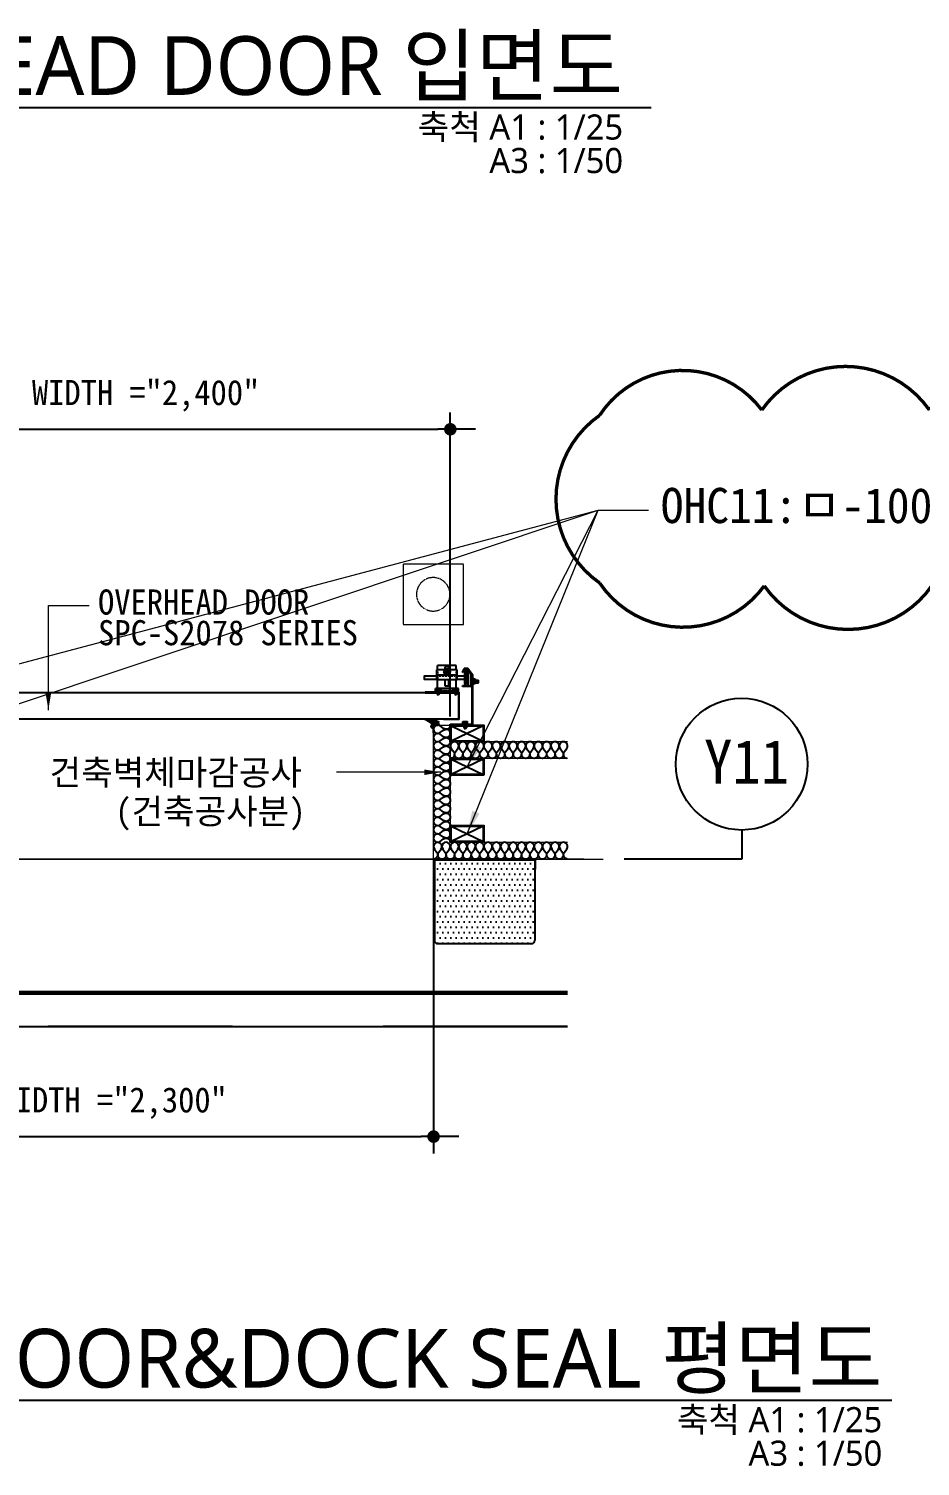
# Model space of a CAD drawing. Header units: millimetres. Extents: x 204328 to 274136, y -196910 to -178068.
# Drawn here: x 227977 to 230637, y -196883 to -192593 of the extents above; entities that cross this region are included whole.
import ezdxf
from ezdxf.enums import TextEntityAlignment as Align

# ---------------------------------------------------------------- set-up
doc = ezdxf.new("R2010")
doc.units = ezdxf.units.MM
for name, pattern in [('CEN', [62, 60, -1, 0, -1]), ('HID', [2, 1.1, -0.9]), ('HIDDEN', [0.375, 0.25, -0.125])]:
    doc.linetypes.add(name, pattern=pattern)
doc.layers.get('Defpoints').update_dxf_attribs({"color": 140})
for name, color, linetype in [('1212', 7, 'Continuous'), ('3', 3, 'Continuous'), ('3 SYM-2', 7, 'Continuous'), ('dim', 7, 'Continuous'), ('HAT', 8, 'Continuous'), ('HFC-23-파이프', 3, 'Continuous'), ('OHD Frame', 2, 'Continuous'), ('OHD Panel', 5, 'Continuous')]:
    doc.layers.add(name, color=color, linetype=linetype)
for name, color, linetype, lineweight in [('A-AXIS-BUBL', 7, 'Continuous', 25), ('A-CNTL', 1, 'CEN', 15), ('A-DIMS', 7, 'Continuous', 25), ('A-ELEV-LIN3', 8, 'Continuous', 18), ('A-FLXX-HID2', 3, 'HID', 25), ('A-MKXS-TEXT1', 3, 'Continuous', 25), ('A-SECT-LIN1', 4, 'Continuous', 25), ('A-SSXM-ELEV', 8, 'Continuous', 18), ('A-WAXM-PANL', 6, 'Continuous', 20), ('A-XXXX-HID', 8, 'HIDDEN', 18), ('A-XXXX-INSL1', 15, 'Continuous', 18), ('A-XXXX-SYMB', 7, 'Continuous', 25), ('A-XXXX-TXT1', 3, 'Continuous', 25), ('A-XXXX-TXT2', 3, 'Continuous', 25)]:
    doc.layers.add(name, color=color, linetype=linetype, lineweight=lineweight)
doc.layers.add('REV-202205', color=20, linetype='Continuous', lineweight=25, plot=False)
doc.layers.add('면적용', color=30, linetype='Continuous', plot=False)
doc.styles.add('HY울릉도L', font='')
doc.styles.add('돋움체', font='')
doc.styles.add('맑은고딕', font='malgun.ttf')
doc.styles.get('HY울릉도L').set_extended_font_data('Dotum')
doc.styles.get('돋움체').set_extended_font_data('DotumChe')
doc.dimstyles.new('CDIM', dxfattribs={"dimtxt": 3, "dimasz": 1.5, "dimexe": 2, "dimexo": 1, "dimgap": 1, "dimtad": 1, "dimdec": 0, "dimrnd": 0.5, "dimzin": 0, "dimdsep": 32, "dimlunit": 6, "dimtxsty": 'HY울릉도L', "dimblk1": '_CIDOT', "dimblk2": '_CIDOT', "dimsah": 1, "dimcen": 5.5, "dimclrd": 2, "dimclre": 2, "dimclrt": 7, "dimadec": 0, "dimazin": 0, "dimtfac": 1, "dimtdec": 0, "dimtix": 1, "dimtmove": 2, "dimatfit": 1, "dimldrblk": '_CIDOT', "dimfxl": 1, "dimtolj": 1, "dimtzin": 0, "dimlwd": -1, "dimarcsym": 0})
doc.dimstyles.new('ISO-25', dxfattribs={"dimtxt": 2.5, "dimasz": 2.5, "dimexe": 1.25, "dimexo": 0.625, "dimtad": 1, "dimdsep": 46, "dimtxsty": 'Standard', "dimcen": 2.5, "dimadec": 0, "dimazin": 0, "dimtfac": 1, "dimtmove": 0, "dimatfit": 3, "dimfxl": 1, "dimarcsym": 0})

# ---------------------------------------------------------------- blocks, each defined once
blk = doc.blocks.new('b1')
at = {"layer": 'A-XXXX-HID'}
blk.add_lwpolyline([(0, 180), (180, 180), (180, 0), (0, 0), (0, 180)], dxfattribs=at)
blk.add_circle((90, 90), 50, dxfattribs=at)
blk = doc.blocks.new('2TRACK')
at = {"color": 2}
for p, q in [((-35.9, 54.2), (-35.9, 21)), ((-33.6, 54.2), (-33.6, 21.7)), ((-33.1, 57), (-7.9, 57)), ((-33.1, 54.7), (-7.9, 54.7)), ((-7.9, 57), (-7.9, 54.7)), ((-35.9, 21), (-23.7, 3.5)), ((-33.6, 21.7), (-22.5, 5.8)), ((-23.7, 3.5), (-12.1, 3.5)), ((-22.5, 5.8), (-13.5, 5.8)), ((-13.5, 5.8), (-8.3, 15.5)), ((-12.1, 3.5), (-6.3, 14.4)), ((-8.3, 15.5), (-6.3, 14.4))]:
    blk.add_line(p, q, dxfattribs=at)
for radius in [2.8, 0.5]:
    blk.add_arc((-33.1, 54.2), radius, 90, 180, dxfattribs=at)
blk = doc.blocks.new('78t angle')
at = {"color": 2}
for p, q in [((-45.3, 37.5), (-45.3, 35.2)), ((-45.3, 37.5), (18.9, 37.5)), ((-45.3, 35.2), (18.9, 35.2)), ((19.4, 34.7), (19.4, -113.5)), ((21.7, 34.7), (21.7, -113.5)), ((21.7, -113.5), (19.4, -113.5))]:
    blk.add_line(p, q, dxfattribs=at)
for radius in [2.8, 0.5]:
    blk.add_arc((18.9, 34.7), radius, 0, 90, dxfattribs=at)
blk = doc.blocks.new('프레임100X50X2.3T')
at = {"color": 1}
for p, q in [((105125.2, -46858.7), (105170.6, -46763.3)), ((105125.2, -46763.3), (105170.6, -46858.7))]:
    blk.add_line(p, q, dxfattribs=at)
at = {"layer": 'OHD Frame'}
for points in [[(105172.9, -46761), (105172.9, -46861), (105122.9, -46861), (105122.9, -46761)], [(105170.6, -46763.3), (105170.6, -46858.7), (105125.2, -46858.7), (105125.2, -46763.3)]]:
    blk.add_lwpolyline(points, close=True, dxfattribs=at)
blk = doc.blocks.new('_CIDOT')
at = {"color": 0, "linetype": 'ByBlock'}
blk.add_line((2, 0), (-1, 0), dxfattribs=at)
at = {"color": 0, "linetype": 'ByBlock', "const_width": 0.5}
blk.add_lwpolyline([(-0.25, 0, 1), (0.25, 0, 1)], format="xyb", close=True, dxfattribs=at)
blk = doc.blocks.new('*D53')
at = {"layer": 'A-DIMS', "lineweight": -2, "transparency": 16777216}
for p, q in [((226885.1, -195095.8), (226885.1, -195949.1)), ((229185.1, -195095.8), (229185.1, -195949.1))]:
    blk.add_line(p, q, dxfattribs=at)
at = {"layer": 'A-DIMS', "transparency": 16777216}
blk.add_line((226922.6, -195899.1), (229147.6, -195899.1), dxfattribs=at)
at = {"layer": 'Defpoints', "color": 0, "transparency": 16777216}
for p in [(226885.1, -195070.8), (229185.1, -195070.8), (229185.1, -195899.1)]:
    blk.add_point(p, dxfattribs=at)
at = {"layer": 'A-DIMS', "transparency": 16777216, "xscale": 37.5, "yscale": 37.5, "zscale": 37.5, "rotation": 180}
blk.add_blockref('_CIDOT', (226885.1, -195899.1), dxfattribs=at)
at = {"layer": 'A-DIMS', "transparency": 16777216, "xscale": 37.5, "yscale": 37.5, "zscale": 37.5}
blk.add_blockref('_CIDOT', (229185.1, -195899.1), dxfattribs=at)
at = {"layer": 'A-DIMS', "color": 3, "transparency": 16777216, "insert": (228035.1, -195799.1), "char_height": 75, "attachment_point": 5, "style": '돋움체'}
blk.add_mtext('\\A1;OPENING WIDTH ="2,300"', dxfattribs=at)
blk = doc.blocks.new('*D54')
at = {"layer": 'A-DIMS', "lineweight": -2, "transparency": 16777216}
for p, q in [((226835.1, -194645.8), (226835.1, -193738.2)), ((229235.1, -194645.8), (229235.1, -193738.2))]:
    blk.add_line(p, q, dxfattribs=at)
at = {"layer": 'A-DIMS', "transparency": 16777216}
blk.add_line((226872.6, -193788.2), (229197.6, -193788.2), dxfattribs=at)
at = {"layer": 'Defpoints', "color": 0, "transparency": 16777216}
for p in [(229235.1, -193788.2), (226835.1, -194670.8), (229235.1, -194670.8)]:
    blk.add_point(p, dxfattribs=at)
at = {"layer": 'A-DIMS', "transparency": 16777216, "xscale": 37.5, "yscale": 37.5, "zscale": 37.5, "rotation": 180}
blk.add_blockref('_CIDOT', (226835.1, -193788.2), dxfattribs=at)
at = {"layer": 'A-DIMS', "transparency": 16777216, "xscale": 37.5, "yscale": 37.5, "zscale": 37.5}
blk.add_blockref('_CIDOT', (229235.1, -193788.2), dxfattribs=at)
at = {"layer": 'A-DIMS', "color": 3, "transparency": 16777216, "insert": (228035.1, -193688.2), "char_height": 75, "attachment_point": 5, "style": '돋움체'}
blk.add_mtext('\\A1;OHD OPENING WIDTH ="2,400"', dxfattribs=at)

msp = doc.modelspace()

# ---------------------------------------------------------------- hatches: boundary and pattern name
h = msp.add_hatch()
h.set_pattern_fill('DOTS', color=256, scale=10)
h.set_pattern_definition([(0, (-42408.444, -65178.843), (7.9375, 15.875), [0, -15.875])])
h.paths.add_polyline_path([(229477.4, -195323.1, 0.414214), (229487.4, -195313.1), (229487.4, -195073.1), (229187.4, -195073.1), (229187.4, -195313.1, 0.414214), (229197.4, -195323.1)])
at = {"layer": 'HFC-23-파이프'}
h = msp.add_hatch(color=7, dxfattribs=at)
h.dxf.hatch_style = 1
h.paths.add_polyline_path([(229189, -194666.3), (229185.1, -194666.3), (229185.1, -194668.3), (229198.1, -194668.3), (229198.1, -194666.3), (229194.2, -194666.3), (229194.2, -194664.7), (229197.5, -194664.7), (229198.7, -194664.5), (229200.7, -194661.7), (229189.8, -194656.7), (229182.3, -194655), (229189.4, -194657.6), (229197.3, -194662), (229195.1, -194662.9), (229190.8, -194663.7), (229187.2, -194661.9), (229179.1, -194656.9), (229172.5, -194653.7), (229171.1, -194653.6), (229171.1, -194653.6), (229177.1, -194656.9), (229184.4, -194662.6), (229184.4, -194664.7), (229189, -194664.7)])
h.paths.add_polyline_path([(229181.4, -194669.8, -0.154527), (229181.4, -194670.4), (229180.5, -194672.9, -0.170014), (229180.1, -194673.5, 1.840759), (229183.1, -194674.9), (229183.2, -194671.2), (229182, -194664.5), (229173.4, -194659), (229162.9, -194654.4), (229157.7, -194653.6), (229160.8, -194654.5), (229171.4, -194660), (229180.4, -194666.3)])

# ---------------------------------------------------------------- linework, layer by layer
at = {"color": 4}
for p, q in [((229252.2, -194493.2), (229197.2, -194493.2)), ((229197.2, -194506.4), (229197.2, -194493.2)), ((229252.2, -194506.4), (229252.2, -194493.2)), ((229194.8, -194536.4), (229194.8, -194521.9)), ((229197.2, -194561.6), (229197.2, -194536.4)), ((229252.2, -194561.6), (229252.2, -194536.4)), ((229255.3, -194536.4), (229255.3, -194521.9)), ((229206.9, -194561.6), (229190.4, -194561.6)), ((229190.4, -194573.2), (229190.4, -194561.6)), ((229259.7, -194571), (229190.4, -194571)), ((229206.9, -194561.6), (229206.9, -194571)), ((229208.1, -194563.3), (229206.9, -194563.3)), ((229208.1, -194569.4), (229206.9, -194569.4)), ((229242.1, -194561.6), (229208.1, -194561.6)), ((229208.1, -194561.6), (229208.1, -194571)), ((229230.8, -194554.5), (229219.8, -194554.5)), ((229242.1, -194561.6), (229242.1, -194571)), ((229243.2, -194563.3), (229242.1, -194563.3)), ((229243.2, -194569.4), (229242.1, -194569.4)), ((229259.7, -194561.6), (229243.2, -194561.6)), ((229243.2, -194561.6), (229243.2, -194571)), ((229259.7, -194573.2), (229259.7, -194561.6))]:
    msp.add_line(p, q, dxfattribs=at)
at = {"color": 1, "linetype": 'HIDDEN', "ltscale": 3}
for p, q in [((229194.8, -194523.6), (229255.3, -194523.6)), ((229194.8, -194534.6), (229255.3, -194534.6))]:
    msp.add_line(p, q, dxfattribs=at)
at = {"color": 8, "linetype": 'HIDDEN', "ltscale": 3}
for p, q in [((229197.2, -194506.4), (229197.2, -194536.4)), ((229252.2, -194506.4), (229252.2, -194536.4))]:
    msp.add_line(p, q, dxfattribs=at)
at = {"color": 2}
for p, q in [((229160.4, -194574.8), (229260.1, -194574.8)), ((229260.1, -194652.8), (229260.1, -194574.8)), ((229261.7, -194654.4), (229261.7, -194573.2)), ((229215.2, -194654.4), (229215.2, -194652.8)), ((229215.2, -194652.8), (229260.1, -194652.8))]:
    msp.add_line(p, q, dxfattribs=at)
for p, q in [((229179.1, -194670.5), (229179.1, -194671.3)), ((229181.4, -194669.8), (229180.4, -194666.3)), ((229180.5, -194672.9), (229181.4, -194670.4)), ((229180.6, -194670.5), (229180.6, -194672.1)), ((229183.6, -194665.3), (229183.6, -194675.3)), ((229184.1, -194664.8), (229187.9, -194664.8)), ((229185.1, -194666.3), (229185.1, -194669.3)), ((229185.1, -194666.3), (229187.9, -194666.3)), ((229189, -194666.3), (229185.1, -194666.3)), ((229185.1, -194666.3), (229185.1, -194668.3)), ((229185.1, -194668.3), (229198.1, -194668.3)), ((229185.1, -194669.3), (229198.1, -194669.3)), ((229185.1, -194671.3), (229185.1, -194693)), ((229185.6, -194670.8), (229199.1, -194670.8)), ((229189, -194664.7), (229189, -194666.3)), ((229194.2, -194666.3), (229194.2, -194664.7)), ((229194.2, -194664.7), (229197.5, -194664.7)), ((229198.1, -194666.3), (229194.2, -194666.3)), ((229195.4, -194664.8), (229199.1, -194664.8)), ((229195.4, -194666.3), (229198.1, -194666.3)), ((229198.1, -194666.3), (229198.1, -194669.3)), ((229198.1, -194668.3), (229198.1, -194666.3)), ((229199.6, -194665.3), (229199.6, -194670.3)), ((229183.6, -194680), (229183.6, -194693)), ((230105.4, -195070.8), (229754.1, -195070.8))]:
    msp.add_line(p, q)
at = {"color": 7}
for p, q in [((229237.4, -194773.1), (229332.8, -194818.5)), ((229332.8, -194773.1), (229237.4, -194818.5)), ((229237.4, -194973.1), (229332.8, -195018.5)), ((229332.8, -194973.1), (229237.4, -195018.5))]:
    msp.add_line(p, q, dxfattribs=at)
at = {"color": 3}
for points in [[(229194.8, -194534.6), (229158, -194534.6), (229158, -194523.6), (229194.8, -194523.6)], [(229255.3, -194523.6), (229278, -194523.6)], [(229278, -194534.6), (229255.3, -194534.6)]]:
    msp.add_lwpolyline(points, dxfattribs=at)
msp.add_lwpolyline([(229278, -194511.4), (229278, -194546.9, 0.414214), (229283.5, -194552.4), (229283.5, -194552.4, 0.414214), (229289, -194546.9), (229289, -194511.4, 0.414214), (229283.5, -194505.9), (229283.5, -194505.9, 0.414214)], format="xyb", close=True, dxfattribs=at)
for points in [[(229180.4, -194666.3), (229171.4, -194660), (229160.8, -194654.5), (229157.7, -194653.6), (229162.9, -194654.4), (229173.4, -194659), (229182, -194664.5), (229183.2, -194671.2), (229183.1, -194674.9)], [(229189, -194664.7), (229184.4, -194664.7), (229184.4, -194662.6), (229177.1, -194656.9), (229171.1, -194653.6), (229172.5, -194653.7), (229179.1, -194656.9), (229187.2, -194661.9), (229190.8, -194663.7), (229195.1, -194662.9), (229197.3, -194662), (229189.4, -194657.6), (229182.3, -194655), (229189.8, -194656.7), (229200.7, -194661.7), (229198.7, -194664.5), (229197.5, -194664.7)]]:
    msp.add_lwpolyline(points)
for centre, radius, start, end in [((229181.1, -194675.3), 4, 126.8699, 287.4576), ((229178.1, -194671.3), 1, 306.8699, 0), ((229179.9, -194670.5), 0.75, 0, 180), ((229179.6, -194672.1), 1, 295.3769, 0), ((229180.4, -194670.1), 1, 340.7988, 15.9357), ((229184.1, -194665.3), 0.5, 90, 180), ((229185.6, -194671.3), 0.5, 90, 180), ((229187.9, -194665.5), 0.75, 270, 90), ((229195.4, -194665.5), 0.75, 90, 270), ((229199.1, -194665.3), 0.5, 0, 90), ((229199.1, -194670.3), 0.5, 270, 0), ((229181.1, -194675.3), 2.5, 115.3769, 0), ((229181.2, -194675.2), 2, 122.2035, 8.1507), ((229179.6, -194672.6), 1, 302.2035, 340.7988), ((229182.6, -194680), 1, 0, 107.4576), ((229184.4, -194693), 0.75, 180, 0)]:
    msp.add_arc(centre, radius, start, end)
at = {"layer": '1212', "color": 4}
for p, q in [((229219.8, -194504.7), (229219.8, -194496.7)), ((229230.8, -194496.7, 0), (229219.8, -194496.7, 0)), ((229230.8, -194505.1), (229230.8, -194496.7)), ((229218.4, -194506.4), (229194.8, -194506.4)), ((229194.8, -194521.9), (229194.8, -194506.4)), ((229255.3, -194521.9), (229194.8, -194521.9)), ((229255.3, -194536.4), (229194.8, -194536.4)), ((229219.8, -194554.5), (229219.8, -194536.4)), ((229230.8, -194554.5), (229230.8, -194536.4)), ((229255.3, -194506.4), (229231.8, -194506.4)), ((229255.3, -194521.9), (229255.3, -194506.4)), ((229259.7, -194571), (229190.4, -194571))]:
    msp.add_line(p, q, dxfattribs=at)
at = {"layer": '1212', "color": 3}
for p, q in [((229220.6, -194503.6), (229215.3, -194510.4)), ((229215.3, -194510.4), (229215.3, -194512.6)), ((229220.6, -194520.6), (229215.3, -194512.6)), ((229220.6, -194503.6), (229229.5, -194503.6)), ((229220.6, -194520.6), (229220.6, -194517.6)), ((229220.6, -194520.6), (229229.5, -194520.6)), ((229220.8, -194508.5), (229220.8, -194510.7)), ((229229.4, -194508.5), (229229.4, -194510.7)), ((229229.5, -194503.6), (229234.9, -194510.4)), ((229229.5, -194520.6), (229234.9, -194512.6)), ((229229.5, -194520.6), (229229.5, -194517.6)), ((229234.9, -194510.4), (229234.9, -194512.6)), ((229302.1, -194548), (229302.1, -194533)), ((229302.1, -194547.7), (229302.1, -194533.2)), ((229304.1, -194548), (229304.1, -194533)), ((229304.1, -194533.2), (229309.1, -194533.2)), ((229309.1, -194536.9), (229304.1, -194536.9)), ((229309.1, -194533.2), (229309.1, -194547.7)), ((229309.1, -194536.5), (229318.9, -194536.5)), ((229309.1, -194538.6), (229309.5, -194536.5)), ((229309.9, -194544.5), (229311.2, -194536.5)), ((229311.6, -194544.5), (229313, -194536.5)), ((229313.3, -194544.5), (229314.7, -194536.5)), ((229315.1, -194544.5), (229316.4, -194536.5)), ((229316.8, -194544.5), (229318.2, -194536.5)), ((229318.5, -194544.5), (229318.9, -194542.6)), ((229318.9, -194544.5), (229318.9, -194536.5)), ((229192.3, -194569.3), (229204.7, -194569.3)), ((229192.3, -194571), (229192.3, -194569.3)), ((229193.6, -194565.5), (229203.4, -194565.5)), ((229193.6, -194569.3), (229193.6, -194565.5)), ((229198.5, -194574.8), (229196, -194577.4)), ((229196, -194574.8), (229196, -194579.3)), ((229196, -194579.3), (229198.5, -194581.8)), ((229196.2, -194569.3), (229196.2, -194565.5)), ((229200.5, -194574.8), (229196.2, -194579.5)), ((229200.9, -194576.5), (229197.3, -194580.6)), ((229201, -194579.3), (229198.5, -194581.8)), ((229200.8, -194569.3), (229200.8, -194565.5)), ((229201, -194574.8), (229201, -194579.3)), ((229203.4, -194569.3), (229203.4, -194565.5)), ((229204.7, -194571), (229204.7, -194569.3)), ((229245, -194571), (229245, -194569.3)), ((229245, -194569.3), (229257.4, -194569.3)), ((229246.3, -194565.5), (229256.1, -194565.5)), ((229246.3, -194569.3), (229246.3, -194565.5)), ((229251.2, -194574.8), (229248.7, -194577.4)), ((229248.7, -194574.8), (229248.7, -194579.3)), ((229248.7, -194579.3), (229251.2, -194581.8)), ((229248.9, -194569.3), (229248.9, -194565.5)), ((229253.2, -194574.8), (229248.9, -194579.5)), ((229253.7, -194576.5), (229250, -194580.6)), ((229253.7, -194579.3), (229251.2, -194581.8)), ((229253.5, -194569.3), (229253.5, -194565.5)), ((229253.7, -194574.8), (229253.7, -194579.3)), ((229256.1, -194569.3), (229256.1, -194565.5)), ((229257.4, -194571), (229257.4, -194569.3)), ((229309.1, -194544.1), (229304.1, -194544.1)), ((229309.1, -194547.7), (229304.1, -194547.7)), ((229309.1, -194544.5), (229318.9, -194544.5)), ((229270.4, -194666.1), (229288.3, -194666.1)), ((229270.4, -194668.5), (229270.4, -194666.1)), ((229272.2, -194666.1), (229272.2, -194660.5)), ((229272.2, -194660.5), (229286.5, -194660.5)), ((229276, -194666.1), (229276, -194660.5)), ((229282.7, -194666.1), (229282.7, -194660.5)), ((229286.5, -194666.1), (229286.5, -194660.5)), ((229288.3, -194668.5), (229288.3, -194666.1)), ((229279.3, -194673.1), (229275.8, -194676.9)), ((229275.8, -194673.1), (229275.8, -194679.6)), ((229276.3, -194673.1), (229275.8, -194673.6)), ((229275.8, -194679.6), (229279.3, -194683.2)), ((229282.3, -194673.1), (229276, -194679.9)), ((229282.9, -194675.6), (229277.6, -194681.4)), ((229282.9, -194679.6), (229279.3, -194683.2)), ((229282.9, -194673.1), (229282.9, -194679.6))]:
    msp.add_line(p, q, dxfattribs=at)
at = {"layer": '1212', "color": 2}
for p, q in [((229160.4, -194573.2), (229160.4, -194574.8)), ((229261.7, -194573.2), (229160.4, -194573.2)), ((229261.7, -194654.4), (229215.2, -194654.4))]:
    msp.add_line(p, q, dxfattribs=at)
at = {"layer": '1212', "linetype": 'HIDDEN', "ltscale": 10}
for p, q in [((229206.9, -194563.3), (229190.4, -194563.3)), ((229192.3, -194569.4), (229190.4, -194569.4)), ((229206.9, -194569.4), (229204.7, -194569.4)), ((229242.1, -194563.3), (229208.1, -194563.3)), ((229242.1, -194569.4), (229208.1, -194569.4)), ((229243.2, -194563.3), (229259.7, -194563.3)), ((229243.2, -194569.4), (229245, -194569.4)), ((229257.4, -194569.4), (229259.7, -194569.4))]:
    msp.add_line(p, q, dxfattribs=at)
at = {"layer": '1212'}
for p, q in [((229204.7, -194571), (229192.3, -194571)), ((229257.4, -194571), (229245, -194571))]:
    msp.add_line(p, q, dxfattribs=at)
at = {"layer": '1212', "color": 3}
msp.add_lwpolyline([(229297.5, -194546.8), (229297.5, -194534.2)], dxfattribs=at)
for centre, radius, start, end in [((229184.1, -194540.1), 42.9, 31.6998, 43.4248), ((229225.1, -194543.4), 26.2, 80.2075, 99.7925), ((229266.1, -194540.1), 42.9, 136.5752, 148.3002), ((229316.9, -194540.5), 20.3, 161.9614, 198.0386), ((229303.1, -194533), 1, 90, 180), ((229303.1, -194533), 1, 0, 90), ((229303.1, -194548), 1, 180, 270), ((229303.1, -194548), 1, 270, 0)]:
    msp.add_arc(centre, radius, start, end, dxfattribs=at)
msp.add_ellipse((229225.1, -194510.7), major_axis=(-7.39, 0), ratio=0.851726, dxfattribs=at)
for points, knots in [([(229220.8, -194508.5), (229220.8, -194508.8), (229220.8, -194509.1), (229221.1, -194509.8), (229221.3, -194510.1), (229222, -194510.7), (229222.4, -194511), (229223.3, -194511.4), (229223.9, -194511.6), (229225, -194511.7), (229225.6, -194511.7), (229226.7, -194511.5), (229227.2, -194511.3), (229228.1, -194510.8), (229228.5, -194510.5), (229229, -194509.8), (229229.2, -194509.5), (229229.4, -194508.9), (229229.4, -194508.5), (229229.3, -194507.9), (229229.2, -194507.6), (229228.8, -194506.9), (229228.6, -194506.6), (229227.8, -194506), (229227.4, -194505.7), (229226.4, -194505.4), (229225.8, -194505.3), (229224.6, -194505.3), (229224.1, -194505.3), (229223, -194505.6), (229222.5, -194505.9), (229221.7, -194506.4), (229221.4, -194506.7), (229221, -194507.4), (229220.9, -194507.7), (229220.8, -194508.2), (229220.8, -194508.3), (229220.8, -194508.5)], [0, 0, 0, 0, 0.360137, 0.360137, 0.720273, 0.720273, 1.08041, 1.08041, 1.440547, 1.440547, 1.800683, 1.800683, 2.16082, 2.16082, 2.520957, 2.520957, 2.881093, 2.881093, 3.24123, 3.24123, 3.601367, 3.601367, 3.961504, 3.961504, 4.32164, 4.32164, 4.681777, 4.681777, 5.041914, 5.041914, 5.40205, 5.40205, 5.762187, 5.762187, 6.122324, 6.122324, 6.283185, 6.283185, 6.283185, 6.283185]), ([(229220.8, -194510.7), (229220.8, -194511), (229220.8, -194511.3), (229221.1, -194512), (229221.3, -194512.3), (229222, -194512.9), (229222.4, -194513.2), (229223.3, -194513.6), (229223.9, -194513.8), (229225, -194513.9), (229225.6, -194513.9), (229226.7, -194513.7), (229227.2, -194513.5), (229228.1, -194513), (229228.5, -194512.7), (229229, -194512), (229229.2, -194511.7), (229229.3, -194511.1), (229229.4, -194510.9), (229229.4, -194510.7)], [6.283185, 6.283185, 6.283185, 6.283185, 6.643322, 6.643322, 7.003459, 7.003459, 7.363595, 7.363595, 7.723732, 7.723732, 8.083869, 8.083869, 8.444005, 8.444005, 8.804142, 8.804142, 9.164279, 9.164279, 9.424826, 9.424826, 9.424826, 9.424826])]:
    msp.add_open_spline(points, degree=3, knots=knots, dxfattribs=at)
at = {"layer": '3', "color": 8}
for points in [[(229278.6, -194547.1), (229278.6, -194511.1)], [(229279.7, -194548.6), (229279.7, -194509.7)], [(229281.6, -194549.2), (229281.6, -194509)], [(229284.8, -194549.2), (229284.8, -194509)], [(229286.8, -194548.6), (229286.8, -194509.7)], [(229287.9, -194547.1), (229287.9, -194511.1)]]:
    msp.add_lwpolyline(points, dxfattribs=at)
at = {"layer": '3 SYM-2'}
msp.add_line((230105.4, -194985.8), (230105.4, -195070.8), dxfattribs=at)
at = {"layer": 'A-AXIS-BUBL', "ltscale": 0.2}
msp.add_circle((230104.4, -194787.4), 196.7, dxfattribs=at)
at = {"layer": 'A-CNTL', "ltscale": 300}
msp.add_lwpolyline([(226487.8, -195070.8), (229691.4, -195070.8)], dxfattribs=at)
at = {"layer": 'A-ELEV-LIN3'}
for q in [(226885.1, -195070.8), (226935.1, -195070.8)]:
    msp.add_line((229185.1, -195070.8), q, dxfattribs=at)
at = {"layer": 'A-FLXX-HID2', "ltscale": 500}
msp.add_lwpolyline([(229585.1, -195570.8), (226487.8, -195570.8)], dxfattribs=at)
at = {"layer": 'A-SECT-LIN1', "color": 2, "linetype": 'HIDDEN', "ltscale": 50}
for points in [[(226487.8, -195470.1), (229585.1, -195470.1)], [(229585.1, -195471.5), (226487.8, -195471.5)]]:
    msp.add_lwpolyline(points, dxfattribs=at)
at = {"layer": 'A-SSXM-ELEV'}
for p, q in [((229585.1, -195466.3), (226487.8, -195466.3)), ((229585.1, -195475.3), (226487.8, -195475.3))]:
    msp.add_line(p, q, dxfattribs=at)
at = {"layer": 'A-WAXM-PANL'}
msp.add_lwpolyline([(229633.5, -195070.8), (229185.1, -195070.8), (229185.1, -194670.8), (229235.1, -194670.8), (229235.1, -195020.8), (229585.1, -195020.8)], dxfattribs=at)
at = {"layer": 'A-XXXX-INSL1'}
msp.add_line((229585.1, -194770.8), (229235.1, -194770.8), dxfattribs=at)
msp.add_lwpolyline([(229585.1, -194720.8), (229235.1, -194720.8)], dxfattribs=at)
at = {"layer": 'A-XXXX-SYMB'}
for p, q in [((226725.8, -192827.9), (229834.1, -192827.9)), ((226056.8, -196685.5), (230552.7, -196685.5))]:
    msp.add_line(p, q, dxfattribs=at)
at = {"layer": 'dim', "color": 7}
for p, q in [((229187.4, -195073.1), (229187.4, -195313.1)), ((229487.4, -195073.1), (229487.4, -195313.1)), ((229197.4, -195323.1), (229477.4, -195323.1))]:
    msp.add_line(p, q, dxfattribs=at)
for points in [[(229185.1, -195070.8), (229185.1, -195100.8)], [(229489.7, -195070.8), (229185.1, -195070.8), (229185.1, -195100.8)], [(229185.1, -195100.8), (229187.4, -195100.8)], [(229187.4, -195073.1), (229487.4, -195073.1), (229487.4, -195100.8)], [(229187.4, -195100.8), (229187.4, -195073.1)], [(229489.7, -195100.8), (229487.4, -195100.8)], [(229489.7, -195100.8), (229489.7, -195100.8), (229489.7, -195070.8)], [(229489.7, -195100.8), (229489.7, -195070.8)]]:
    msp.add_lwpolyline(points, dxfattribs=at)
for centre, start, end in [((229197.4, -195313.1), 180, 270), ((229477.4, -195313.1), 270, 0)]:
    msp.add_arc(centre, 10, start, end, dxfattribs=at)
at = {"layer": 'HAT'}
for points in [[(229235.1, -194670.8, -0.618034), (229215.1, -194680.8), (229205.1, -194673.3, 2), (229205.1, -194693.3), (229215.1, -194685.8, -2), (229215.1, -194705.8), (229205.1, -194698.3, 2), (229205.1, -194718.3), (229215.1, -194710.8, -2), (229215.1, -194730.8), (229205.1, -194723.3, 2), (229205.1, -194743.3), (229215.1, -194735.8, -2), (229215.1, -194755.8), (229205.1, -194748.3, 2), (229205.1, -194768.3), (229215.1, -194760.8, -2), (229215.1, -194780.8), (229205.1, -194773.3, 2), (229205.1, -194793.3), (229215.1, -194785.8, -2), (229215.1, -194805.8), (229205.1, -194798.3, 2), (229205.1, -194818.3), (229215.1, -194810.8, -2), (229215.1, -194830.8), (229205.1, -194823.3, 2), (229205.1, -194843.3), (229215.1, -194835.8, -2), (229215.1, -194855.8), (229205.1, -194848.3, 2), (229205.1, -194868.3), (229215.1, -194860.8, -2), (229215.1, -194880.8), (229205.1, -194873.3, 2), (229205.1, -194893.3), (229215.1, -194885.8, -2), (229215.1, -194905.8), (229205.1, -194898.3, 2), (229205.1, -194918.3), (229215.1, -194910.8, -2), (229215.1, -194930.8), (229205.1, -194923.3, 2), (229205.1, -194943.3), (229215.1, -194935.8, -2), (229215.1, -194955.8), (229205.1, -194948.3, 2), (229205.1, -194968.3), (229215.1, -194960.8, -2), (229215.1, -194980.8), (229205.1, -194973.3, 2), (229205.1, -194993.3), (229215.1, -194985.8, -2), (229215.1, -195005.8), (229205.1, -194998.3, 2), (229205.1, -195018.3), (229215.1, -195010.8, -0.509758), (229234.5, -195016.7)], [(229582.5, -194770.3, -0.545796), (229575.1, -194750.6), (229582.6, -194740.6, 2), (229562.6, -194740.6), (229570.1, -194750.6, -2), (229550.1, -194750.6), (229557.6, -194740.6, 2), (229537.6, -194740.6), (229545.1, -194750.6, -2), (229525.1, -194750.6), (229532.6, -194740.6, 2), (229512.6, -194740.6), (229520.1, -194750.6, -2), (229500.1, -194750.6), (229507.6, -194740.6, 2), (229487.6, -194740.6), (229495.1, -194750.6, -2), (229475.1, -194750.6), (229482.6, -194740.6, 2), (229462.6, -194740.6), (229470.1, -194750.6, -2), (229450.1, -194750.6), (229457.6, -194740.6, 2), (229437.6, -194740.6), (229445.1, -194750.6, -2), (229425.1, -194750.6), (229432.6, -194740.6, 2), (229412.6, -194740.6), (229420.1, -194750.6, -2), (229400.1, -194750.6), (229407.6, -194740.6, 2), (229387.6, -194740.6), (229395.1, -194750.6, -2), (229375.1, -194750.6), (229382.6, -194740.6, 2), (229362.6, -194740.6), (229370.1, -194750.6, -2), (229350.1, -194750.6), (229357.6, -194740.6, 2), (229337.6, -194740.6), (229345.1, -194750.6, -2), (229325.1, -194750.6), (229332.6, -194740.6, 2), (229312.6, -194740.6), (229320.1, -194750.6, -2), (229300.1, -194750.6), (229307.6, -194740.6, 2), (229287.6, -194740.6), (229295.1, -194750.6, -2), (229275.1, -194750.6), (229282.6, -194740.6, 2), (229262.6, -194740.6), (229270.1, -194750.6, -2), (229250.1, -194750.6), (229257.6, -194740.6, 2), (229237.6, -194740.6), (229245.1, -194750.6, -0.509758), (229239.2, -194769.9)], [(229582.5, -195070.5, -0.545796), (229575.1, -195050.8), (229582.6, -195040.8, 2), (229562.6, -195040.8), (229570.1, -195050.8, -2), (229550.1, -195050.8), (229557.6, -195040.8, 2), (229537.6, -195040.8), (229545.1, -195050.8, -2), (229525.1, -195050.8), (229532.6, -195040.8, 2), (229512.6, -195040.8), (229520.1, -195050.8, -2), (229500.1, -195050.8), (229507.6, -195040.8, 2), (229487.6, -195040.8), (229495.1, -195050.8, -2), (229475.1, -195050.8), (229482.6, -195040.8, 2), (229462.6, -195040.8), (229470.1, -195050.8, -2), (229450.1, -195050.8), (229457.6, -195040.8, 2), (229437.6, -195040.8), (229445.1, -195050.8, -2), (229425.1, -195050.8), (229432.6, -195040.8, 2), (229412.6, -195040.8), (229420.1, -195050.8, -2), (229400.1, -195050.8), (229407.6, -195040.8, 2), (229387.6, -195040.8), (229395.1, -195050.8, -2), (229375.1, -195050.8), (229382.6, -195040.8, 2), (229362.6, -195040.8), (229370.1, -195050.8, -2), (229350.1, -195050.8), (229357.6, -195040.8, 2), (229337.6, -195040.8), (229345.1, -195050.8, -2), (229325.1, -195050.8), (229332.6, -195040.8, 2), (229312.6, -195040.8), (229320.1, -195050.8, -2), (229300.1, -195050.8), (229307.6, -195040.8, 2), (229287.6, -195040.8), (229295.1, -195050.8, -2), (229275.1, -195050.8), (229282.6, -195040.8, 2), (229262.6, -195040.8), (229270.1, -195050.8, -2), (229250.1, -195050.8), (229257.6, -195040.8, 2), (229237.6, -195040.8), (229245.1, -195050.8, -2), (229225.1, -195050.8), (229232.6, -195040.8, 2), (229212.6, -195040.8), (229220.1, -195050.8, -2), (229200.1, -195050.8), (229207.6, -195040.8, 2), (229187.6, -195040.8), (229195.1, -195050.8, -0.509758), (229189.2, -195070.1)]]:
    msp.add_lwpolyline(points, format="xyb", dxfattribs=at)
at = {"layer": 'OHD Frame', "color": 7}
for points in [[(229335.1, -194820.8), (229235.1, -194820.8), (229235.1, -194770.8), (229335.1, -194770.8)], [(229332.8, -194818.5), (229237.4, -194818.5), (229237.4, -194773.1), (229332.8, -194773.1)], [(229335.1, -195020.8), (229235.1, -195020.8), (229235.1, -194970.8), (229335.1, -194970.8)], [(229332.8, -195018.5), (229237.4, -195018.5), (229237.4, -194973.1), (229332.8, -194973.1)]]:
    msp.add_lwpolyline(points, close=True, dxfattribs=at)
at = {"layer": 'OHD Panel'}
msp.add_lwpolyline([(226810.1, -194652.8), (229260.1, -194652.8), (229260.1, -194574.8), (226810.1, -194574.8)], close=True, dxfattribs=at)
at = {"layer": 'REV-202205', "const_width": 10, "elevation": 0}
msp.add_lwpolyline([(231671.9, -194255.4, -0.520567), (231171.9, -194255.4, -0.520567), (230671.9, -194255.4, -0.520567), (230171.9, -194255.4, -0.520567), (229680.5, -194246.7, -0.520567), (229680.5, -193746.7, -0.520567), (230164.6, -193730.8, -0.520567), (230664.6, -193730.8, -0.520567), (231164.6, -193730.8, -0.520567), (231664.6, -193730.8, -0.520567)], format="xyb", close=True, dxfattribs=at)
at = {"layer": '면적용', "color": 61}
msp.add_lwpolyline([(226487.8, -195570.8), (229585.1, -195570.8)], dxfattribs=at)
at = {"layer": '면적용', "color": 151}
msp.add_lwpolyline([(226487.8, -195570.8), (229585.1, -195570.8)], dxfattribs=at)

# ---------------------------------------------------------------- block references
at = {"xscale": -1, "rotation": 180}
for name, p in [('b1', (229094.1, -194190.8)), ('78t angle', (229280.4, -194633.3))]:
    msp.add_blockref(name, p, dxfattribs=at)
for name, p, rotation in [('2TRACK', (229263.9, -194498.8), 180), ('프레임100X50X2.3T', (276096.1, -89547.9), 270)]:
    msp.add_blockref(name, p, dxfattribs=dict(rotation=rotation))

# ---------------------------------------------------------------- texts
at = {"layer": 'A-MKXS-TEXT1', "color": 0, "style": '돋움체'}
for s, p in [('OVERHEAD DOOR', (228183.9, -194341.3, 0)), ('SPC-S2078 SERIES', (228183.9, -194432.8, 0)), ('건축벽체마감공사', (228039.3, -194850.1, 0)), ('(건축공사분)', (228235.3, -194965.8, 0))]:
    msp.add_text(s, height=75, dxfattribs=at).set_placement(p)
at = {"layer": 'A-MKXS-TEXT1', "color": 0, "insert": (229863.1, -194096.2, 0), "char_height": 105, "attachment_point": 7, "style": '돋움체'}
msp.add_mtext('OHC11:ㅁ-100X50X3.2(SRT275)', dxfattribs=at)
at = {"layer": 'A-XXXX-TXT1', "style": '맑은고딕'}
for s, height, p in [('OVERHEAD DOOR 입면도', 175, (229750.8, -192702.9)), ('축척 A1 : 1/25', 75, (229750.8, -192886.2)), ('A3 : 1/50', 75, (229750.8, -192986.2)), ('OVERHEAD DOOR&DOCK SEAL 평면도', 175, (230524.1, -196560.5)), ('축척 A1 : 1/25', 75, (230524.1, -196743.8)), ('A3 : 1/50', 75, (230524.1, -196843.8))]:
    msp.add_text(s, height=height, dxfattribs=at).set_placement(p, align=Align.MIDDLE_RIGHT)
at = {"layer": 'A-XXXX-TXT2', "ltscale": 0.2, "style": '돋움체'}
msp.add_text('Y11', height=131.11, dxfattribs=at).set_placement((230119.3, -194780.2), align=Align.MIDDLE)

# ---------------------------------------------------------------- dimensions: what is measured, and where the dimension line sits
at = {"layer": 'A-DIMS'}
for base, p1, p2, text, picture, middle in [((229235.1, -193788.2), (226835.1, -194670.8), (229235.1, -194670.8), 'OHD OPENING WIDTH ="<>"', '*D54', (228035.1, -193688.2)), ((229185.1, -195899.1), (226885.1, -195070.8), (229185.1, -195070.8), 'OPENING WIDTH ="<>"', '*D53', (228035.1, -195799.1))]:
    dim = msp.add_linear_dim(base=base, p1=p1, p2=p2, text=text, dimstyle='CDIM', override={"dimscale": 25, "dimtxsty": '돋움체', "dimclrd": 256, "dimclre": 256, "dimclrt": 3}, dxfattribs=at)
    dim.commit()
    dim.dimension.update_dxf_attribs({"geometry": picture, "text_midpoint": middle, "dimtype": 160})

# ---------------------------------------------------------------- leaders
for points, override in [([(226785.1, -194795.8), (229676.5, -194029.3), (229826.5, -194029.3)], {"dimasz": 70, "dimtad": 0, "dimclrd": 1, "dimlwd": 9}), ([(226785.1, -194995.8), (229676.5, -194029.3), (229826.5, -194029.3)], {"dimasz": 70, "dimtad": 0, "dimclrd": 1, "dimlwd": 9}), ([(229285.1, -194795.8), (229676.5, -194029.3), (229826.5, -194029.3)], {"dimasz": 70, "dimtad": 0, "dimclrd": 1, "dimlwd": 9}), ([(229285.1, -194995.8), (229676.5, -194029.3), (229826.5, -194029.3)], {"dimasz": 70, "dimtad": 0, "dimclrd": 1, "dimlwd": 9}), ([(228035.6, -194626, 0), (228035.6, -194314.5, 0), (228157.6, -194314.5, 0)], {"dimasz": 50, "dimtad": 0, "dimclrd": 1, "dimlwd": 9}), ([(229207.2, -194811.7), (228895.1, -194811.7)], {"dimasz": 50, "dimtad": 0, "dimclrd": 1, "dimlwd": 9})]:
    msp.add_leader(points, dimstyle='ISO-25', override=override)

doc.saveas('drawing.dxf')
